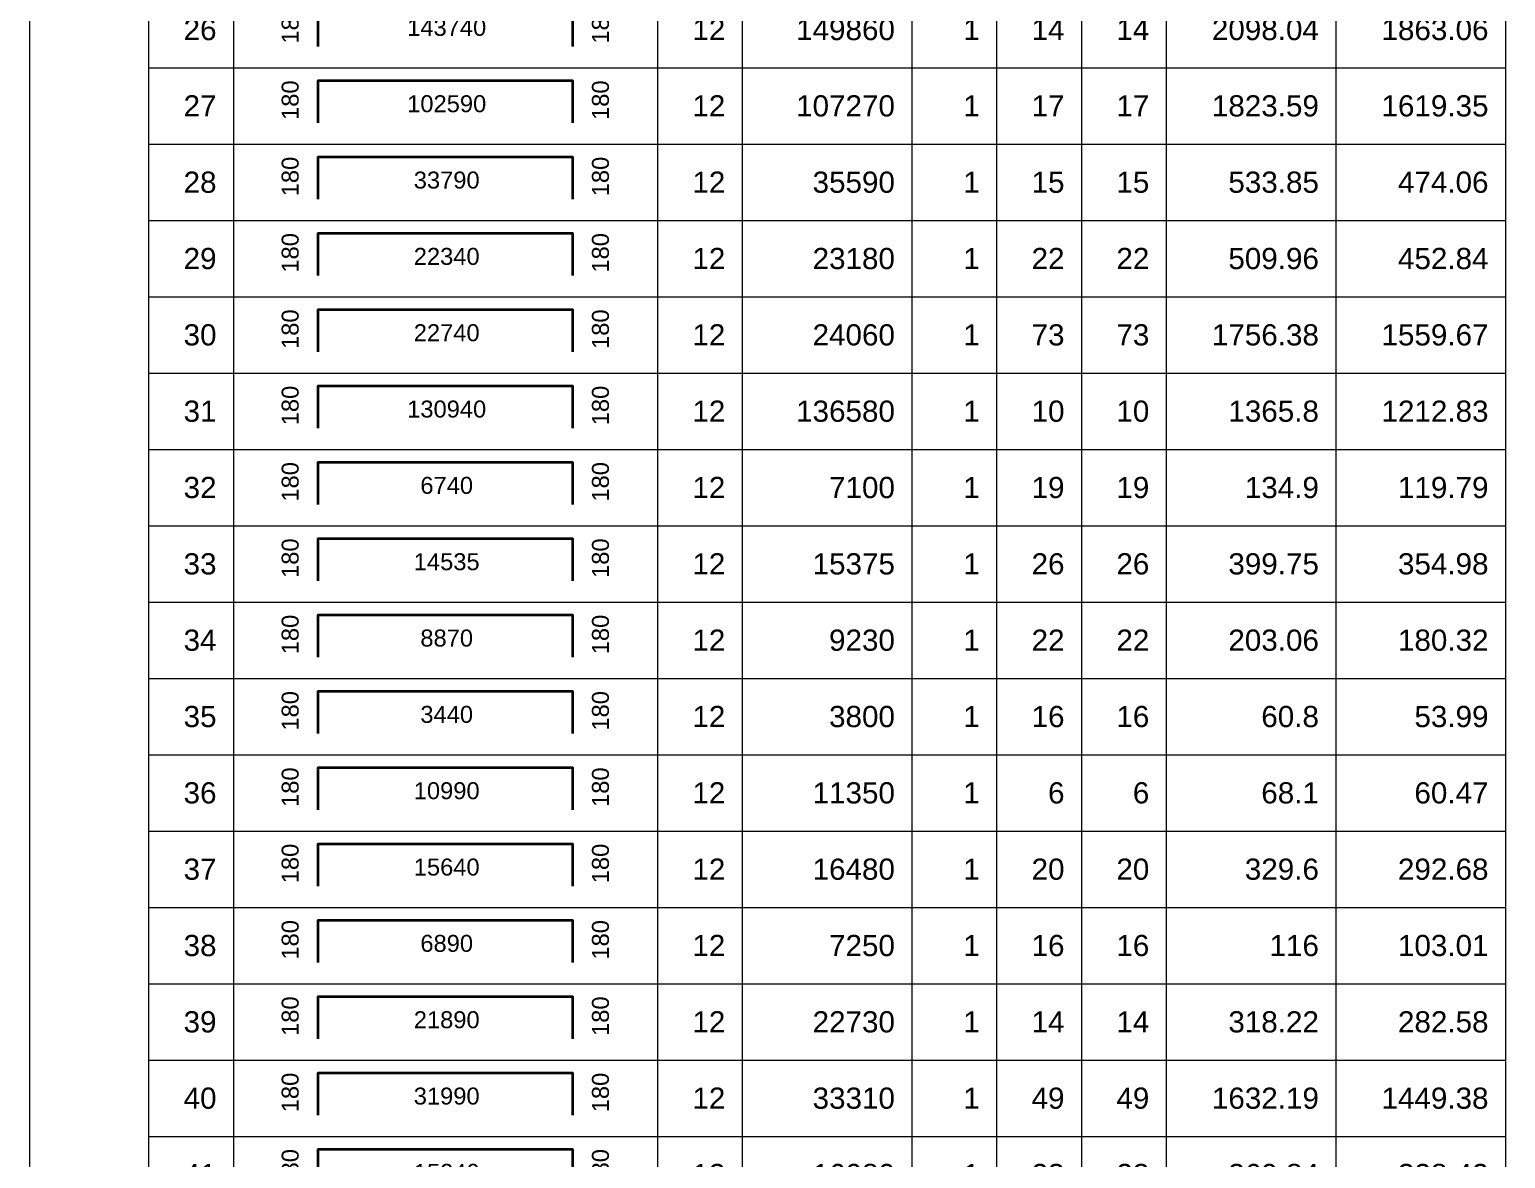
# Model space of a CAD drawing. Header units: millimetres. Extents: x -415354 to 883813, y -531490 to 486716.
# Drawn here: x 798740 to 816146, y -79952 to -66640 of the extents above; entities that cross this region are included whole.
import ezdxf
from ezdxf.enums import TextEntityAlignment as Align

# ---------------------------------------------------------------- set-up
doc = ezdxf.new("R2010")
doc.units = ezdxf.units.MM
doc.header["$MEASUREMENT"] = 0
for name, color, linetype, lineweight in [('NDC_FRAME', 7, 'Continuous', 20), ('NDC_S_REBAR', 4, 'Continuous', 35), ('NDC_S_VN TEXT', 7, 'Continuous', 20), ('NDC_Table', 3, 'Continuous', 20)]:
    doc.layers.add(name, color=color, linetype=linetype, lineweight=lineweight)
doc.styles.add('ARIAL', font='arial.ttf', dxfattribs={"width": 0.8})

# ---------------------------------------------------------------- blocks, each defined once
blk = doc.blocks.new('dang04')
at = {"layer": 'NDC_S_REBAR'}
blk.add_lwpolyline([(3405, -650), (3405, -150), (6405, -150), (6405, -650)], dxfattribs=at)
at = {"layer": 'NDC_Table'}
for p, q in [((0, 0), (0, -900)), ((1405, 0), (1405, -900)), ((2405, 0), (2405, -900)), ((7405, 0), (7405, -900)), ((8405, 0), (8405, -900)), ((10405, 0), (10405, -900)), ((11405, 0), (11405, -900)), ((12405, 0), (12405, -900)), ((13405, 0), (13405, -900)), ((15405, 0), (15405, -900)), ((17405, 0), (17405, -900)), ((1405, -900), (17405, -900))]:
    blk.add_line(p, q, dxfattribs=at)
at = {"layer": 'NDC_S_VN TEXT', "style": 'ARIAL'}
for p in [(3073, -150), (6733, -150)]:
    blk.add_attdef('D03', text='', height=200, rotation=90, dxfattribs=at).set_placement(p, align=Align.MIDDLE_RIGHT)
for p in [(2205, -450), (8205, -450), (10205, -450), (11205, -450), (12205, -450), (13205, -450), (15205, -450), (17205, -450)]:
    blk.add_attdef('D03', text='', height=250, dxfattribs=at).set_placement(p, align=Align.MIDDLE_RIGHT)
blk.add_attdef('D03', text='', height=200, dxfattribs=at).set_placement((4920, -425), align=Align.MIDDLE_CENTER)

msp = doc.modelspace()

# ---------------------------------------------------------------- block references
at = {"layer": 'NDC_FRAME'}
ref = msp.add_blockref('dang04', (798740.5, -66190.5), dxfattribs=at)
ref.add_attrib('D03', '26', dxfattribs={"layer": 'NDC_S_VN TEXT', "height": 250, "style": 'ARIAL'}).set_placement((800945.8, -66640.5), align=Align.MIDDLE_RIGHT)
ref.add_attrib('D03', '180', dxfattribs={"layer": 'NDC_S_VN TEXT', "height": 200, "rotation": 90, "style": 'ARIAL'}).set_placement((801813.8, -66340.5), align=Align.MIDDLE_RIGHT)
ref.add_attrib('D03', '143740', dxfattribs={"layer": 'NDC_S_VN TEXT', "height": 200, "style": 'ARIAL'}).set_placement((803660.1, -66615.2), align=Align.MIDDLE_CENTER)
ref.add_attrib('D03', '180', dxfattribs={"layer": 'NDC_S_VN TEXT', "height": 200, "rotation": 90, "style": 'ARIAL'}).set_placement((805473, -66340.5), align=Align.MIDDLE_RIGHT)
ref.add_attrib('D03', '12', dxfattribs={"layer": 'NDC_S_VN TEXT', "height": 250, "style": 'ARIAL'}).set_placement((806945.8, -66640.5), align=Align.MIDDLE_RIGHT)
ref.add_attrib('D03', '149860', dxfattribs={"layer": 'NDC_S_VN TEXT', "height": 250, "style": 'ARIAL'}).set_placement((808945.8, -66640.5), align=Align.MIDDLE_RIGHT)
ref.add_attrib('D03', '1', dxfattribs={"layer": 'NDC_S_VN TEXT', "height": 250, "style": 'ARIAL'}).set_placement((809945.8, -66640.5), align=Align.MIDDLE_RIGHT)
ref.add_attrib('D03', '14', dxfattribs={"layer": 'NDC_S_VN TEXT', "height": 250, "style": 'ARIAL'}).set_placement((810945.8, -66640.5), align=Align.MIDDLE_RIGHT)
ref.add_attrib('D03', '14', dxfattribs={"layer": 'NDC_S_VN TEXT', "height": 250, "style": 'ARIAL'}).set_placement((811945.8, -66640.2), align=Align.MIDDLE_RIGHT)
ref.add_attrib('D03', '2098.04', dxfattribs={"layer": 'NDC_S_VN TEXT', "height": 250, "style": 'ARIAL'}).set_placement((813945.8, -66640.5), align=Align.MIDDLE_RIGHT)
ref.add_attrib('D03', '1863.06', dxfattribs={"layer": 'NDC_S_VN TEXT', "height": 250, "style": 'ARIAL'}).set_placement((815945.8, -66640.5), align=Align.MIDDLE_RIGHT)
ref = msp.add_blockref('dang04', (798740.5, -67090.5), dxfattribs=at)
ref.add_attrib('D03', '27', dxfattribs={"layer": 'NDC_S_VN TEXT', "height": 250, "style": 'ARIAL'}).set_placement((800945.8, -67540.5), align=Align.MIDDLE_RIGHT)
ref.add_attrib('D03', '180', dxfattribs={"layer": 'NDC_S_VN TEXT', "height": 200, "rotation": 90, "style": 'ARIAL'}).set_placement((801813.8, -67240.5), align=Align.MIDDLE_RIGHT)
ref.add_attrib('D03', '102590', dxfattribs={"layer": 'NDC_S_VN TEXT', "height": 200, "style": 'ARIAL'}).set_placement((803660.1, -67515.2), align=Align.MIDDLE_CENTER)
ref.add_attrib('D03', '180', dxfattribs={"layer": 'NDC_S_VN TEXT', "height": 200, "rotation": 90, "style": 'ARIAL'}).set_placement((805473, -67240.5), align=Align.MIDDLE_RIGHT)
ref.add_attrib('D03', '12', dxfattribs={"layer": 'NDC_S_VN TEXT', "height": 250, "style": 'ARIAL'}).set_placement((806945.8, -67540.5), align=Align.MIDDLE_RIGHT)
ref.add_attrib('D03', '107270', dxfattribs={"layer": 'NDC_S_VN TEXT', "height": 250, "style": 'ARIAL'}).set_placement((808945.8, -67540.5), align=Align.MIDDLE_RIGHT)
ref.add_attrib('D03', '1', dxfattribs={"layer": 'NDC_S_VN TEXT', "height": 250, "style": 'ARIAL'}).set_placement((809945.8, -67540.5), align=Align.MIDDLE_RIGHT)
ref.add_attrib('D03', '17', dxfattribs={"layer": 'NDC_S_VN TEXT', "height": 250, "style": 'ARIAL'}).set_placement((810945.8, -67540.5), align=Align.MIDDLE_RIGHT)
ref.add_attrib('D03', '17', dxfattribs={"layer": 'NDC_S_VN TEXT', "height": 250, "style": 'ARIAL'}).set_placement((811945.8, -67540.2), align=Align.MIDDLE_RIGHT)
ref.add_attrib('D03', '1823.59', dxfattribs={"layer": 'NDC_S_VN TEXT', "height": 250, "style": 'ARIAL'}).set_placement((813945.8, -67540.5), align=Align.MIDDLE_RIGHT)
ref.add_attrib('D03', '1619.35', dxfattribs={"layer": 'NDC_S_VN TEXT', "height": 250, "style": 'ARIAL'}).set_placement((815945.8, -67540.5), align=Align.MIDDLE_RIGHT)
ref = msp.add_blockref('dang04', (798740.5, -67990.5), dxfattribs=at)
ref.add_attrib('D03', '28', dxfattribs={"layer": 'NDC_S_VN TEXT', "height": 250, "style": 'ARIAL'}).set_placement((800945.8, -68440.5), align=Align.MIDDLE_RIGHT)
ref.add_attrib('D03', '180', dxfattribs={"layer": 'NDC_S_VN TEXT', "height": 200, "rotation": 90, "style": 'ARIAL'}).set_placement((801813.8, -68140.5), align=Align.MIDDLE_RIGHT)
ref.add_attrib('D03', '33790', dxfattribs={"layer": 'NDC_S_VN TEXT', "height": 200, "style": 'ARIAL'}).set_placement((803660.1, -68415.2), align=Align.MIDDLE_CENTER)
ref.add_attrib('D03', '180', dxfattribs={"layer": 'NDC_S_VN TEXT', "height": 200, "rotation": 90, "style": 'ARIAL'}).set_placement((805473, -68140.5), align=Align.MIDDLE_RIGHT)
ref.add_attrib('D03', '12', dxfattribs={"layer": 'NDC_S_VN TEXT', "height": 250, "style": 'ARIAL'}).set_placement((806945.8, -68440.5), align=Align.MIDDLE_RIGHT)
ref.add_attrib('D03', '35590', dxfattribs={"layer": 'NDC_S_VN TEXT', "height": 250, "style": 'ARIAL'}).set_placement((808945.8, -68440.5), align=Align.MIDDLE_RIGHT)
ref.add_attrib('D03', '1', dxfattribs={"layer": 'NDC_S_VN TEXT', "height": 250, "style": 'ARIAL'}).set_placement((809945.8, -68440.5), align=Align.MIDDLE_RIGHT)
ref.add_attrib('D03', '15', dxfattribs={"layer": 'NDC_S_VN TEXT', "height": 250, "style": 'ARIAL'}).set_placement((810945.8, -68440.5), align=Align.MIDDLE_RIGHT)
ref.add_attrib('D03', '15', dxfattribs={"layer": 'NDC_S_VN TEXT', "height": 250, "style": 'ARIAL'}).set_placement((811945.8, -68440.2), align=Align.MIDDLE_RIGHT)
ref.add_attrib('D03', '533.85', dxfattribs={"layer": 'NDC_S_VN TEXT', "height": 250, "style": 'ARIAL'}).set_placement((813945.8, -68440.5), align=Align.MIDDLE_RIGHT)
ref.add_attrib('D03', '474.06', dxfattribs={"layer": 'NDC_S_VN TEXT', "height": 250, "style": 'ARIAL'}).set_placement((815945.8, -68440.5), align=Align.MIDDLE_RIGHT)
ref = msp.add_blockref('dang04', (798740.5, -68890.5), dxfattribs=at)
ref.add_attrib('D03', '29', dxfattribs={"layer": 'NDC_S_VN TEXT', "height": 250, "style": 'ARIAL'}).set_placement((800945.8, -69340.5), align=Align.MIDDLE_RIGHT)
ref.add_attrib('D03', '180', dxfattribs={"layer": 'NDC_S_VN TEXT', "height": 200, "rotation": 90, "style": 'ARIAL'}).set_placement((801813.8, -69040.5), align=Align.MIDDLE_RIGHT)
ref.add_attrib('D03', '22340', dxfattribs={"layer": 'NDC_S_VN TEXT', "height": 200, "style": 'ARIAL'}).set_placement((803660.1, -69315.2), align=Align.MIDDLE_CENTER)
ref.add_attrib('D03', '180', dxfattribs={"layer": 'NDC_S_VN TEXT', "height": 200, "rotation": 90, "style": 'ARIAL'}).set_placement((805473, -69040.5), align=Align.MIDDLE_RIGHT)
ref.add_attrib('D03', '12', dxfattribs={"layer": 'NDC_S_VN TEXT', "height": 250, "style": 'ARIAL'}).set_placement((806945.8, -69340.5), align=Align.MIDDLE_RIGHT)
ref.add_attrib('D03', '23180', dxfattribs={"layer": 'NDC_S_VN TEXT', "height": 250, "style": 'ARIAL'}).set_placement((808945.8, -69340.5), align=Align.MIDDLE_RIGHT)
ref.add_attrib('D03', '1', dxfattribs={"layer": 'NDC_S_VN TEXT', "height": 250, "style": 'ARIAL'}).set_placement((809945.8, -69340.5), align=Align.MIDDLE_RIGHT)
ref.add_attrib('D03', '22', dxfattribs={"layer": 'NDC_S_VN TEXT', "height": 250, "style": 'ARIAL'}).set_placement((810945.8, -69340.5), align=Align.MIDDLE_RIGHT)
ref.add_attrib('D03', '22', dxfattribs={"layer": 'NDC_S_VN TEXT', "height": 250, "style": 'ARIAL'}).set_placement((811945.8, -69340.2), align=Align.MIDDLE_RIGHT)
ref.add_attrib('D03', '509.96', dxfattribs={"layer": 'NDC_S_VN TEXT', "height": 250, "style": 'ARIAL'}).set_placement((813945.8, -69340.5), align=Align.MIDDLE_RIGHT)
ref.add_attrib('D03', '452.84', dxfattribs={"layer": 'NDC_S_VN TEXT', "height": 250, "style": 'ARIAL'}).set_placement((815945.8, -69340.5), align=Align.MIDDLE_RIGHT)
ref = msp.add_blockref('dang04', (798740.5, -69790.5), dxfattribs=at)
ref.add_attrib('D03', '30', dxfattribs={"layer": 'NDC_S_VN TEXT', "height": 250, "style": 'ARIAL'}).set_placement((800945.8, -70240.5), align=Align.MIDDLE_RIGHT)
ref.add_attrib('D03', '180', dxfattribs={"layer": 'NDC_S_VN TEXT', "height": 200, "rotation": 90, "style": 'ARIAL'}).set_placement((801813.8, -69940.5), align=Align.MIDDLE_RIGHT)
ref.add_attrib('D03', '22740', dxfattribs={"layer": 'NDC_S_VN TEXT', "height": 200, "style": 'ARIAL'}).set_placement((803660.1, -70215.2), align=Align.MIDDLE_CENTER)
ref.add_attrib('D03', '180', dxfattribs={"layer": 'NDC_S_VN TEXT', "height": 200, "rotation": 90, "style": 'ARIAL'}).set_placement((805473, -69940.5), align=Align.MIDDLE_RIGHT)
ref.add_attrib('D03', '12', dxfattribs={"layer": 'NDC_S_VN TEXT', "height": 250, "style": 'ARIAL'}).set_placement((806945.8, -70240.5), align=Align.MIDDLE_RIGHT)
ref.add_attrib('D03', '24060', dxfattribs={"layer": 'NDC_S_VN TEXT', "height": 250, "style": 'ARIAL'}).set_placement((808945.8, -70240.5), align=Align.MIDDLE_RIGHT)
ref.add_attrib('D03', '1', dxfattribs={"layer": 'NDC_S_VN TEXT', "height": 250, "style": 'ARIAL'}).set_placement((809945.8, -70240.5), align=Align.MIDDLE_RIGHT)
ref.add_attrib('D03', '73', dxfattribs={"layer": 'NDC_S_VN TEXT', "height": 250, "style": 'ARIAL'}).set_placement((810945.8, -70240.5), align=Align.MIDDLE_RIGHT)
ref.add_attrib('D03', '73', dxfattribs={"layer": 'NDC_S_VN TEXT', "height": 250, "style": 'ARIAL'}).set_placement((811945.8, -70240.2), align=Align.MIDDLE_RIGHT)
ref.add_attrib('D03', '1756.38', dxfattribs={"layer": 'NDC_S_VN TEXT', "height": 250, "style": 'ARIAL'}).set_placement((813945.8, -70240.5), align=Align.MIDDLE_RIGHT)
ref.add_attrib('D03', '1559.67', dxfattribs={"layer": 'NDC_S_VN TEXT', "height": 250, "style": 'ARIAL'}).set_placement((815945.8, -70240.5), align=Align.MIDDLE_RIGHT)
ref = msp.add_blockref('dang04', (798740.5, -70690.5), dxfattribs=at)
ref.add_attrib('D03', '31', dxfattribs={"layer": 'NDC_S_VN TEXT', "height": 250, "style": 'ARIAL'}).set_placement((800945.8, -71140.5), align=Align.MIDDLE_RIGHT)
ref.add_attrib('D03', '180', dxfattribs={"layer": 'NDC_S_VN TEXT', "height": 200, "rotation": 90, "style": 'ARIAL'}).set_placement((801813.8, -70840.5), align=Align.MIDDLE_RIGHT)
ref.add_attrib('D03', '130940', dxfattribs={"layer": 'NDC_S_VN TEXT', "height": 200, "style": 'ARIAL'}).set_placement((803660.1, -71115.2), align=Align.MIDDLE_CENTER)
ref.add_attrib('D03', '180', dxfattribs={"layer": 'NDC_S_VN TEXT', "height": 200, "rotation": 90, "style": 'ARIAL'}).set_placement((805473, -70840.5), align=Align.MIDDLE_RIGHT)
ref.add_attrib('D03', '12', dxfattribs={"layer": 'NDC_S_VN TEXT', "height": 250, "style": 'ARIAL'}).set_placement((806945.8, -71140.5), align=Align.MIDDLE_RIGHT)
ref.add_attrib('D03', '136580', dxfattribs={"layer": 'NDC_S_VN TEXT', "height": 250, "style": 'ARIAL'}).set_placement((808945.8, -71140.5), align=Align.MIDDLE_RIGHT)
ref.add_attrib('D03', '1', dxfattribs={"layer": 'NDC_S_VN TEXT', "height": 250, "style": 'ARIAL'}).set_placement((809945.8, -71140.5), align=Align.MIDDLE_RIGHT)
ref.add_attrib('D03', '10', dxfattribs={"layer": 'NDC_S_VN TEXT', "height": 250, "style": 'ARIAL'}).set_placement((810945.8, -71140.5), align=Align.MIDDLE_RIGHT)
ref.add_attrib('D03', '10', dxfattribs={"layer": 'NDC_S_VN TEXT', "height": 250, "style": 'ARIAL'}).set_placement((811945.8, -71140.2), align=Align.MIDDLE_RIGHT)
ref.add_attrib('D03', '1365.8', dxfattribs={"layer": 'NDC_S_VN TEXT', "height": 250, "style": 'ARIAL'}).set_placement((813945.8, -71140.5), align=Align.MIDDLE_RIGHT)
ref.add_attrib('D03', '1212.83', dxfattribs={"layer": 'NDC_S_VN TEXT', "height": 250, "style": 'ARIAL'}).set_placement((815945.8, -71140.5), align=Align.MIDDLE_RIGHT)
ref = msp.add_blockref('dang04', (798740.5, -71590.5), dxfattribs=at)
ref.add_attrib('D03', '32', dxfattribs={"layer": 'NDC_S_VN TEXT', "height": 250, "style": 'ARIAL'}).set_placement((800945.8, -72040.5), align=Align.MIDDLE_RIGHT)
ref.add_attrib('D03', '180', dxfattribs={"layer": 'NDC_S_VN TEXT', "height": 200, "rotation": 90, "style": 'ARIAL'}).set_placement((801813.8, -71740.5), align=Align.MIDDLE_RIGHT)
ref.add_attrib('D03', '6740', dxfattribs={"layer": 'NDC_S_VN TEXT', "height": 200, "style": 'ARIAL'}).set_placement((803660.1, -72015.2), align=Align.MIDDLE_CENTER)
ref.add_attrib('D03', '180', dxfattribs={"layer": 'NDC_S_VN TEXT', "height": 200, "rotation": 90, "style": 'ARIAL'}).set_placement((805473, -71740.5), align=Align.MIDDLE_RIGHT)
ref.add_attrib('D03', '12', dxfattribs={"layer": 'NDC_S_VN TEXT', "height": 250, "style": 'ARIAL'}).set_placement((806945.8, -72040.5), align=Align.MIDDLE_RIGHT)
ref.add_attrib('D03', '7100', dxfattribs={"layer": 'NDC_S_VN TEXT', "height": 250, "style": 'ARIAL'}).set_placement((808945.8, -72040.5), align=Align.MIDDLE_RIGHT)
ref.add_attrib('D03', '1', dxfattribs={"layer": 'NDC_S_VN TEXT', "height": 250, "style": 'ARIAL'}).set_placement((809945.8, -72040.5), align=Align.MIDDLE_RIGHT)
ref.add_attrib('D03', '19', dxfattribs={"layer": 'NDC_S_VN TEXT', "height": 250, "style": 'ARIAL'}).set_placement((810945.8, -72040.5), align=Align.MIDDLE_RIGHT)
ref.add_attrib('D03', '19', dxfattribs={"layer": 'NDC_S_VN TEXT', "height": 250, "style": 'ARIAL'}).set_placement((811945.8, -72040.2), align=Align.MIDDLE_RIGHT)
ref.add_attrib('D03', '134.9', dxfattribs={"layer": 'NDC_S_VN TEXT', "height": 250, "style": 'ARIAL'}).set_placement((813945.8, -72040.5), align=Align.MIDDLE_RIGHT)
ref.add_attrib('D03', '119.79', dxfattribs={"layer": 'NDC_S_VN TEXT', "height": 250, "style": 'ARIAL'}).set_placement((815945.8, -72040.5), align=Align.MIDDLE_RIGHT)
ref = msp.add_blockref('dang04', (798740.5, -72490.5), dxfattribs=at)
ref.add_attrib('D03', '33', dxfattribs={"layer": 'NDC_S_VN TEXT', "height": 250, "style": 'ARIAL'}).set_placement((800945.8, -72940.5), align=Align.MIDDLE_RIGHT)
ref.add_attrib('D03', '180', dxfattribs={"layer": 'NDC_S_VN TEXT', "height": 200, "rotation": 90, "style": 'ARIAL'}).set_placement((801813.8, -72640.5), align=Align.MIDDLE_RIGHT)
ref.add_attrib('D03', '14535', dxfattribs={"layer": 'NDC_S_VN TEXT', "height": 200, "style": 'ARIAL'}).set_placement((803660.1, -72915.2), align=Align.MIDDLE_CENTER)
ref.add_attrib('D03', '180', dxfattribs={"layer": 'NDC_S_VN TEXT', "height": 200, "rotation": 90, "style": 'ARIAL'}).set_placement((805473, -72640.5), align=Align.MIDDLE_RIGHT)
ref.add_attrib('D03', '12', dxfattribs={"layer": 'NDC_S_VN TEXT', "height": 250, "style": 'ARIAL'}).set_placement((806945.8, -72940.5), align=Align.MIDDLE_RIGHT)
ref.add_attrib('D03', '15375', dxfattribs={"layer": 'NDC_S_VN TEXT', "height": 250, "style": 'ARIAL'}).set_placement((808945.8, -72940.5), align=Align.MIDDLE_RIGHT)
ref.add_attrib('D03', '1', dxfattribs={"layer": 'NDC_S_VN TEXT', "height": 250, "style": 'ARIAL'}).set_placement((809945.8, -72940.5), align=Align.MIDDLE_RIGHT)
ref.add_attrib('D03', '26', dxfattribs={"layer": 'NDC_S_VN TEXT', "height": 250, "style": 'ARIAL'}).set_placement((810945.8, -72940.5), align=Align.MIDDLE_RIGHT)
ref.add_attrib('D03', '26', dxfattribs={"layer": 'NDC_S_VN TEXT', "height": 250, "style": 'ARIAL'}).set_placement((811945.8, -72940.2), align=Align.MIDDLE_RIGHT)
ref.add_attrib('D03', '399.75', dxfattribs={"layer": 'NDC_S_VN TEXT', "height": 250, "style": 'ARIAL'}).set_placement((813945.8, -72940.5), align=Align.MIDDLE_RIGHT)
ref.add_attrib('D03', '354.98', dxfattribs={"layer": 'NDC_S_VN TEXT', "height": 250, "style": 'ARIAL'}).set_placement((815945.8, -72940.5), align=Align.MIDDLE_RIGHT)
ref = msp.add_blockref('dang04', (798740.5, -73390.5), dxfattribs=at)
ref.add_attrib('D03', '34', dxfattribs={"layer": 'NDC_S_VN TEXT', "height": 250, "style": 'ARIAL'}).set_placement((800945.8, -73840.5), align=Align.MIDDLE_RIGHT)
ref.add_attrib('D03', '180', dxfattribs={"layer": 'NDC_S_VN TEXT', "height": 200, "rotation": 90, "style": 'ARIAL'}).set_placement((801813.8, -73540.5), align=Align.MIDDLE_RIGHT)
ref.add_attrib('D03', '8870', dxfattribs={"layer": 'NDC_S_VN TEXT', "height": 200, "style": 'ARIAL'}).set_placement((803660.1, -73815.2), align=Align.MIDDLE_CENTER)
ref.add_attrib('D03', '180', dxfattribs={"layer": 'NDC_S_VN TEXT', "height": 200, "rotation": 90, "style": 'ARIAL'}).set_placement((805473, -73540.5), align=Align.MIDDLE_RIGHT)
ref.add_attrib('D03', '12', dxfattribs={"layer": 'NDC_S_VN TEXT', "height": 250, "style": 'ARIAL'}).set_placement((806945.8, -73840.5), align=Align.MIDDLE_RIGHT)
ref.add_attrib('D03', '9230', dxfattribs={"layer": 'NDC_S_VN TEXT', "height": 250, "style": 'ARIAL'}).set_placement((808945.8, -73840.5), align=Align.MIDDLE_RIGHT)
ref.add_attrib('D03', '1', dxfattribs={"layer": 'NDC_S_VN TEXT', "height": 250, "style": 'ARIAL'}).set_placement((809945.8, -73840.5), align=Align.MIDDLE_RIGHT)
ref.add_attrib('D03', '22', dxfattribs={"layer": 'NDC_S_VN TEXT', "height": 250, "style": 'ARIAL'}).set_placement((810945.8, -73840.5), align=Align.MIDDLE_RIGHT)
ref.add_attrib('D03', '22', dxfattribs={"layer": 'NDC_S_VN TEXT', "height": 250, "style": 'ARIAL'}).set_placement((811945.8, -73840.2), align=Align.MIDDLE_RIGHT)
ref.add_attrib('D03', '203.06', dxfattribs={"layer": 'NDC_S_VN TEXT', "height": 250, "style": 'ARIAL'}).set_placement((813945.8, -73840.5), align=Align.MIDDLE_RIGHT)
ref.add_attrib('D03', '180.32', dxfattribs={"layer": 'NDC_S_VN TEXT', "height": 250, "style": 'ARIAL'}).set_placement((815945.8, -73840.5), align=Align.MIDDLE_RIGHT)
ref = msp.add_blockref('dang04', (798740.5, -74290.5), dxfattribs=at)
ref.add_attrib('D03', '35', dxfattribs={"layer": 'NDC_S_VN TEXT', "height": 250, "style": 'ARIAL'}).set_placement((800945.8, -74740.5), align=Align.MIDDLE_RIGHT)
ref.add_attrib('D03', '180', dxfattribs={"layer": 'NDC_S_VN TEXT', "height": 200, "rotation": 90, "style": 'ARIAL'}).set_placement((801813.8, -74440.5), align=Align.MIDDLE_RIGHT)
ref.add_attrib('D03', '3440', dxfattribs={"layer": 'NDC_S_VN TEXT', "height": 200, "style": 'ARIAL'}).set_placement((803660.1, -74715.2), align=Align.MIDDLE_CENTER)
ref.add_attrib('D03', '180', dxfattribs={"layer": 'NDC_S_VN TEXT', "height": 200, "rotation": 90, "style": 'ARIAL'}).set_placement((805473, -74440.5), align=Align.MIDDLE_RIGHT)
ref.add_attrib('D03', '12', dxfattribs={"layer": 'NDC_S_VN TEXT', "height": 250, "style": 'ARIAL'}).set_placement((806945.8, -74740.5), align=Align.MIDDLE_RIGHT)
ref.add_attrib('D03', '3800', dxfattribs={"layer": 'NDC_S_VN TEXT', "height": 250, "style": 'ARIAL'}).set_placement((808945.8, -74740.5), align=Align.MIDDLE_RIGHT)
ref.add_attrib('D03', '1', dxfattribs={"layer": 'NDC_S_VN TEXT', "height": 250, "style": 'ARIAL'}).set_placement((809945.8, -74740.5), align=Align.MIDDLE_RIGHT)
ref.add_attrib('D03', '16', dxfattribs={"layer": 'NDC_S_VN TEXT', "height": 250, "style": 'ARIAL'}).set_placement((810945.8, -74740.5), align=Align.MIDDLE_RIGHT)
ref.add_attrib('D03', '16', dxfattribs={"layer": 'NDC_S_VN TEXT', "height": 250, "style": 'ARIAL'}).set_placement((811945.8, -74740.2), align=Align.MIDDLE_RIGHT)
ref.add_attrib('D03', '60.8', dxfattribs={"layer": 'NDC_S_VN TEXT', "height": 250, "style": 'ARIAL'}).set_placement((813945.8, -74740.5), align=Align.MIDDLE_RIGHT)
ref.add_attrib('D03', '53.99', dxfattribs={"layer": 'NDC_S_VN TEXT', "height": 250, "style": 'ARIAL'}).set_placement((815945.8, -74740.5), align=Align.MIDDLE_RIGHT)
ref = msp.add_blockref('dang04', (798740.5, -75190.5), dxfattribs=at)
ref.add_attrib('D03', '36', dxfattribs={"layer": 'NDC_S_VN TEXT', "height": 250, "style": 'ARIAL'}).set_placement((800945.8, -75640.5), align=Align.MIDDLE_RIGHT)
ref.add_attrib('D03', '180', dxfattribs={"layer": 'NDC_S_VN TEXT', "height": 200, "rotation": 90, "style": 'ARIAL'}).set_placement((801813.8, -75340.5), align=Align.MIDDLE_RIGHT)
ref.add_attrib('D03', '10990', dxfattribs={"layer": 'NDC_S_VN TEXT', "height": 200, "style": 'ARIAL'}).set_placement((803660.1, -75615.2), align=Align.MIDDLE_CENTER)
ref.add_attrib('D03', '180', dxfattribs={"layer": 'NDC_S_VN TEXT', "height": 200, "rotation": 90, "style": 'ARIAL'}).set_placement((805473, -75340.5), align=Align.MIDDLE_RIGHT)
ref.add_attrib('D03', '12', dxfattribs={"layer": 'NDC_S_VN TEXT', "height": 250, "style": 'ARIAL'}).set_placement((806945.8, -75640.5), align=Align.MIDDLE_RIGHT)
ref.add_attrib('D03', '11350', dxfattribs={"layer": 'NDC_S_VN TEXT', "height": 250, "style": 'ARIAL'}).set_placement((808945.8, -75640.5), align=Align.MIDDLE_RIGHT)
ref.add_attrib('D03', '1', dxfattribs={"layer": 'NDC_S_VN TEXT', "height": 250, "style": 'ARIAL'}).set_placement((809945.8, -75640.5), align=Align.MIDDLE_RIGHT)
ref.add_attrib('D03', '6', dxfattribs={"layer": 'NDC_S_VN TEXT', "height": 250, "style": 'ARIAL'}).set_placement((810945.8, -75640.5), align=Align.MIDDLE_RIGHT)
ref.add_attrib('D03', '6', dxfattribs={"layer": 'NDC_S_VN TEXT', "height": 250, "style": 'ARIAL'}).set_placement((811945.8, -75640.2), align=Align.MIDDLE_RIGHT)
ref.add_attrib('D03', '68.1', dxfattribs={"layer": 'NDC_S_VN TEXT', "height": 250, "style": 'ARIAL'}).set_placement((813945.8, -75640.5), align=Align.MIDDLE_RIGHT)
ref.add_attrib('D03', '60.47', dxfattribs={"layer": 'NDC_S_VN TEXT', "height": 250, "style": 'ARIAL'}).set_placement((815945.8, -75640.5), align=Align.MIDDLE_RIGHT)
ref = msp.add_blockref('dang04', (798740.5, -76090.5), dxfattribs=at)
ref.add_attrib('D03', '37', dxfattribs={"layer": 'NDC_S_VN TEXT', "height": 250, "style": 'ARIAL'}).set_placement((800945.8, -76540.5), align=Align.MIDDLE_RIGHT)
ref.add_attrib('D03', '180', dxfattribs={"layer": 'NDC_S_VN TEXT', "height": 200, "rotation": 90, "style": 'ARIAL'}).set_placement((801813.8, -76240.5), align=Align.MIDDLE_RIGHT)
ref.add_attrib('D03', '15640', dxfattribs={"layer": 'NDC_S_VN TEXT', "height": 200, "style": 'ARIAL'}).set_placement((803660.1, -76515.2), align=Align.MIDDLE_CENTER)
ref.add_attrib('D03', '180', dxfattribs={"layer": 'NDC_S_VN TEXT', "height": 200, "rotation": 90, "style": 'ARIAL'}).set_placement((805473, -76240.5), align=Align.MIDDLE_RIGHT)
ref.add_attrib('D03', '12', dxfattribs={"layer": 'NDC_S_VN TEXT', "height": 250, "style": 'ARIAL'}).set_placement((806945.8, -76540.5), align=Align.MIDDLE_RIGHT)
ref.add_attrib('D03', '16480', dxfattribs={"layer": 'NDC_S_VN TEXT', "height": 250, "style": 'ARIAL'}).set_placement((808945.8, -76540.5), align=Align.MIDDLE_RIGHT)
ref.add_attrib('D03', '1', dxfattribs={"layer": 'NDC_S_VN TEXT', "height": 250, "style": 'ARIAL'}).set_placement((809945.8, -76540.5), align=Align.MIDDLE_RIGHT)
ref.add_attrib('D03', '20', dxfattribs={"layer": 'NDC_S_VN TEXT', "height": 250, "style": 'ARIAL'}).set_placement((810945.8, -76540.5), align=Align.MIDDLE_RIGHT)
ref.add_attrib('D03', '20', dxfattribs={"layer": 'NDC_S_VN TEXT', "height": 250, "style": 'ARIAL'}).set_placement((811945.8, -76540.2), align=Align.MIDDLE_RIGHT)
ref.add_attrib('D03', '329.6', dxfattribs={"layer": 'NDC_S_VN TEXT', "height": 250, "style": 'ARIAL'}).set_placement((813945.8, -76540.5), align=Align.MIDDLE_RIGHT)
ref.add_attrib('D03', '292.68', dxfattribs={"layer": 'NDC_S_VN TEXT', "height": 250, "style": 'ARIAL'}).set_placement((815945.8, -76540.5), align=Align.MIDDLE_RIGHT)
ref = msp.add_blockref('dang04', (798740.5, -76990.5), dxfattribs=at)
ref.add_attrib('D03', '38', dxfattribs={"layer": 'NDC_S_VN TEXT', "height": 250, "style": 'ARIAL'}).set_placement((800945.8, -77440.5), align=Align.MIDDLE_RIGHT)
ref.add_attrib('D03', '180', dxfattribs={"layer": 'NDC_S_VN TEXT', "height": 200, "rotation": 90, "style": 'ARIAL'}).set_placement((801813.8, -77140.5), align=Align.MIDDLE_RIGHT)
ref.add_attrib('D03', '6890', dxfattribs={"layer": 'NDC_S_VN TEXT', "height": 200, "style": 'ARIAL'}).set_placement((803660.1, -77415.2), align=Align.MIDDLE_CENTER)
ref.add_attrib('D03', '180', dxfattribs={"layer": 'NDC_S_VN TEXT', "height": 200, "rotation": 90, "style": 'ARIAL'}).set_placement((805473, -77140.5), align=Align.MIDDLE_RIGHT)
ref.add_attrib('D03', '12', dxfattribs={"layer": 'NDC_S_VN TEXT', "height": 250, "style": 'ARIAL'}).set_placement((806945.8, -77440.5), align=Align.MIDDLE_RIGHT)
ref.add_attrib('D03', '7250', dxfattribs={"layer": 'NDC_S_VN TEXT', "height": 250, "style": 'ARIAL'}).set_placement((808945.8, -77440.5), align=Align.MIDDLE_RIGHT)
ref.add_attrib('D03', '1', dxfattribs={"layer": 'NDC_S_VN TEXT', "height": 250, "style": 'ARIAL'}).set_placement((809945.8, -77440.5), align=Align.MIDDLE_RIGHT)
ref.add_attrib('D03', '16', dxfattribs={"layer": 'NDC_S_VN TEXT', "height": 250, "style": 'ARIAL'}).set_placement((810945.8, -77440.5), align=Align.MIDDLE_RIGHT)
ref.add_attrib('D03', '16', dxfattribs={"layer": 'NDC_S_VN TEXT', "height": 250, "style": 'ARIAL'}).set_placement((811945.8, -77440.2), align=Align.MIDDLE_RIGHT)
ref.add_attrib('D03', '116', dxfattribs={"layer": 'NDC_S_VN TEXT', "height": 250, "style": 'ARIAL'}).set_placement((813945.8, -77440.5), align=Align.MIDDLE_RIGHT)
ref.add_attrib('D03', '103.01', dxfattribs={"layer": 'NDC_S_VN TEXT', "height": 250, "style": 'ARIAL'}).set_placement((815945.8, -77440.5), align=Align.MIDDLE_RIGHT)
ref = msp.add_blockref('dang04', (798740.5, -77890.5), dxfattribs=at)
ref.add_attrib('D03', '39', dxfattribs={"layer": 'NDC_S_VN TEXT', "height": 250, "style": 'ARIAL'}).set_placement((800945.8, -78340.5), align=Align.MIDDLE_RIGHT)
ref.add_attrib('D03', '180', dxfattribs={"layer": 'NDC_S_VN TEXT', "height": 200, "rotation": 90, "style": 'ARIAL'}).set_placement((801813.8, -78040.5), align=Align.MIDDLE_RIGHT)
ref.add_attrib('D03', '21890', dxfattribs={"layer": 'NDC_S_VN TEXT', "height": 200, "style": 'ARIAL'}).set_placement((803660.1, -78315.2), align=Align.MIDDLE_CENTER)
ref.add_attrib('D03', '180', dxfattribs={"layer": 'NDC_S_VN TEXT', "height": 200, "rotation": 90, "style": 'ARIAL'}).set_placement((805473, -78040.5), align=Align.MIDDLE_RIGHT)
ref.add_attrib('D03', '12', dxfattribs={"layer": 'NDC_S_VN TEXT', "height": 250, "style": 'ARIAL'}).set_placement((806945.8, -78340.5), align=Align.MIDDLE_RIGHT)
ref.add_attrib('D03', '22730', dxfattribs={"layer": 'NDC_S_VN TEXT', "height": 250, "style": 'ARIAL'}).set_placement((808945.8, -78340.5), align=Align.MIDDLE_RIGHT)
ref.add_attrib('D03', '1', dxfattribs={"layer": 'NDC_S_VN TEXT', "height": 250, "style": 'ARIAL'}).set_placement((809945.8, -78340.5), align=Align.MIDDLE_RIGHT)
ref.add_attrib('D03', '14', dxfattribs={"layer": 'NDC_S_VN TEXT', "height": 250, "style": 'ARIAL'}).set_placement((810945.8, -78340.5), align=Align.MIDDLE_RIGHT)
ref.add_attrib('D03', '14', dxfattribs={"layer": 'NDC_S_VN TEXT', "height": 250, "style": 'ARIAL'}).set_placement((811945.8, -78340.2), align=Align.MIDDLE_RIGHT)
ref.add_attrib('D03', '318.22', dxfattribs={"layer": 'NDC_S_VN TEXT', "height": 250, "style": 'ARIAL'}).set_placement((813945.8, -78340.5), align=Align.MIDDLE_RIGHT)
ref.add_attrib('D03', '282.58', dxfattribs={"layer": 'NDC_S_VN TEXT', "height": 250, "style": 'ARIAL'}).set_placement((815945.8, -78340.5), align=Align.MIDDLE_RIGHT)
ref = msp.add_blockref('dang04', (798740.5, -78790.5), dxfattribs=at)
ref.add_attrib('D03', '40', dxfattribs={"layer": 'NDC_S_VN TEXT', "height": 250, "style": 'ARIAL'}).set_placement((800945.8, -79240.5), align=Align.MIDDLE_RIGHT)
ref.add_attrib('D03', '180', dxfattribs={"layer": 'NDC_S_VN TEXT', "height": 200, "rotation": 90, "style": 'ARIAL'}).set_placement((801813.8, -78940.5), align=Align.MIDDLE_RIGHT)
ref.add_attrib('D03', '31990', dxfattribs={"layer": 'NDC_S_VN TEXT', "height": 200, "style": 'ARIAL'}).set_placement((803660.1, -79215.2), align=Align.MIDDLE_CENTER)
ref.add_attrib('D03', '180', dxfattribs={"layer": 'NDC_S_VN TEXT', "height": 200, "rotation": 90, "style": 'ARIAL'}).set_placement((805473, -78940.5), align=Align.MIDDLE_RIGHT)
ref.add_attrib('D03', '12', dxfattribs={"layer": 'NDC_S_VN TEXT', "height": 250, "style": 'ARIAL'}).set_placement((806945.8, -79240.5), align=Align.MIDDLE_RIGHT)
ref.add_attrib('D03', '33310', dxfattribs={"layer": 'NDC_S_VN TEXT', "height": 250, "style": 'ARIAL'}).set_placement((808945.8, -79240.5), align=Align.MIDDLE_RIGHT)
ref.add_attrib('D03', '1', dxfattribs={"layer": 'NDC_S_VN TEXT', "height": 250, "style": 'ARIAL'}).set_placement((809945.8, -79240.5), align=Align.MIDDLE_RIGHT)
ref.add_attrib('D03', '49', dxfattribs={"layer": 'NDC_S_VN TEXT', "height": 250, "style": 'ARIAL'}).set_placement((810945.8, -79240.5), align=Align.MIDDLE_RIGHT)
ref.add_attrib('D03', '49', dxfattribs={"layer": 'NDC_S_VN TEXT', "height": 250, "style": 'ARIAL'}).set_placement((811945.8, -79240.2), align=Align.MIDDLE_RIGHT)
ref.add_attrib('D03', '1632.19', dxfattribs={"layer": 'NDC_S_VN TEXT', "height": 250, "style": 'ARIAL'}).set_placement((813945.8, -79240.5), align=Align.MIDDLE_RIGHT)
ref.add_attrib('D03', '1449.38', dxfattribs={"layer": 'NDC_S_VN TEXT', "height": 250, "style": 'ARIAL'}).set_placement((815945.8, -79240.5), align=Align.MIDDLE_RIGHT)
ref = msp.add_blockref('dang04', (798740.5, -79690.5), dxfattribs=at)
ref.add_attrib('D03', '41', dxfattribs={"layer": 'NDC_S_VN TEXT', "height": 250, "style": 'ARIAL'}).set_placement((800945.8, -80140.5), align=Align.MIDDLE_RIGHT)
ref.add_attrib('D03', '180', dxfattribs={"layer": 'NDC_S_VN TEXT', "height": 200, "rotation": 90, "style": 'ARIAL'}).set_placement((801813.8, -79840.5), align=Align.MIDDLE_RIGHT)
ref.add_attrib('D03', '15240', dxfattribs={"layer": 'NDC_S_VN TEXT', "height": 200, "style": 'ARIAL'}).set_placement((803660.1, -80115.2), align=Align.MIDDLE_CENTER)
ref.add_attrib('D03', '180', dxfattribs={"layer": 'NDC_S_VN TEXT', "height": 200, "rotation": 90, "style": 'ARIAL'}).set_placement((805473, -79840.5), align=Align.MIDDLE_RIGHT)
ref.add_attrib('D03', '12', dxfattribs={"layer": 'NDC_S_VN TEXT', "height": 250, "style": 'ARIAL'}).set_placement((806945.8, -80140.5), align=Align.MIDDLE_RIGHT)
ref.add_attrib('D03', '16080', dxfattribs={"layer": 'NDC_S_VN TEXT', "height": 250, "style": 'ARIAL'}).set_placement((808945.8, -80140.5), align=Align.MIDDLE_RIGHT)
ref.add_attrib('D03', '1', dxfattribs={"layer": 'NDC_S_VN TEXT', "height": 250, "style": 'ARIAL'}).set_placement((809945.8, -80140.5), align=Align.MIDDLE_RIGHT)
ref.add_attrib('D03', '23', dxfattribs={"layer": 'NDC_S_VN TEXT', "height": 250, "style": 'ARIAL'}).set_placement((810945.8, -80140.5), align=Align.MIDDLE_RIGHT)
ref.add_attrib('D03', '23', dxfattribs={"layer": 'NDC_S_VN TEXT', "height": 250, "style": 'ARIAL'}).set_placement((811945.8, -80140.2), align=Align.MIDDLE_RIGHT)
ref.add_attrib('D03', '369.84', dxfattribs={"layer": 'NDC_S_VN TEXT', "height": 250, "style": 'ARIAL'}).set_placement((813945.8, -80140.5), align=Align.MIDDLE_RIGHT)
ref.add_attrib('D03', '328.42', dxfattribs={"layer": 'NDC_S_VN TEXT', "height": 250, "style": 'ARIAL'}).set_placement((815945.8, -80140.5), align=Align.MIDDLE_RIGHT)

doc.saveas('drawing.dxf')
